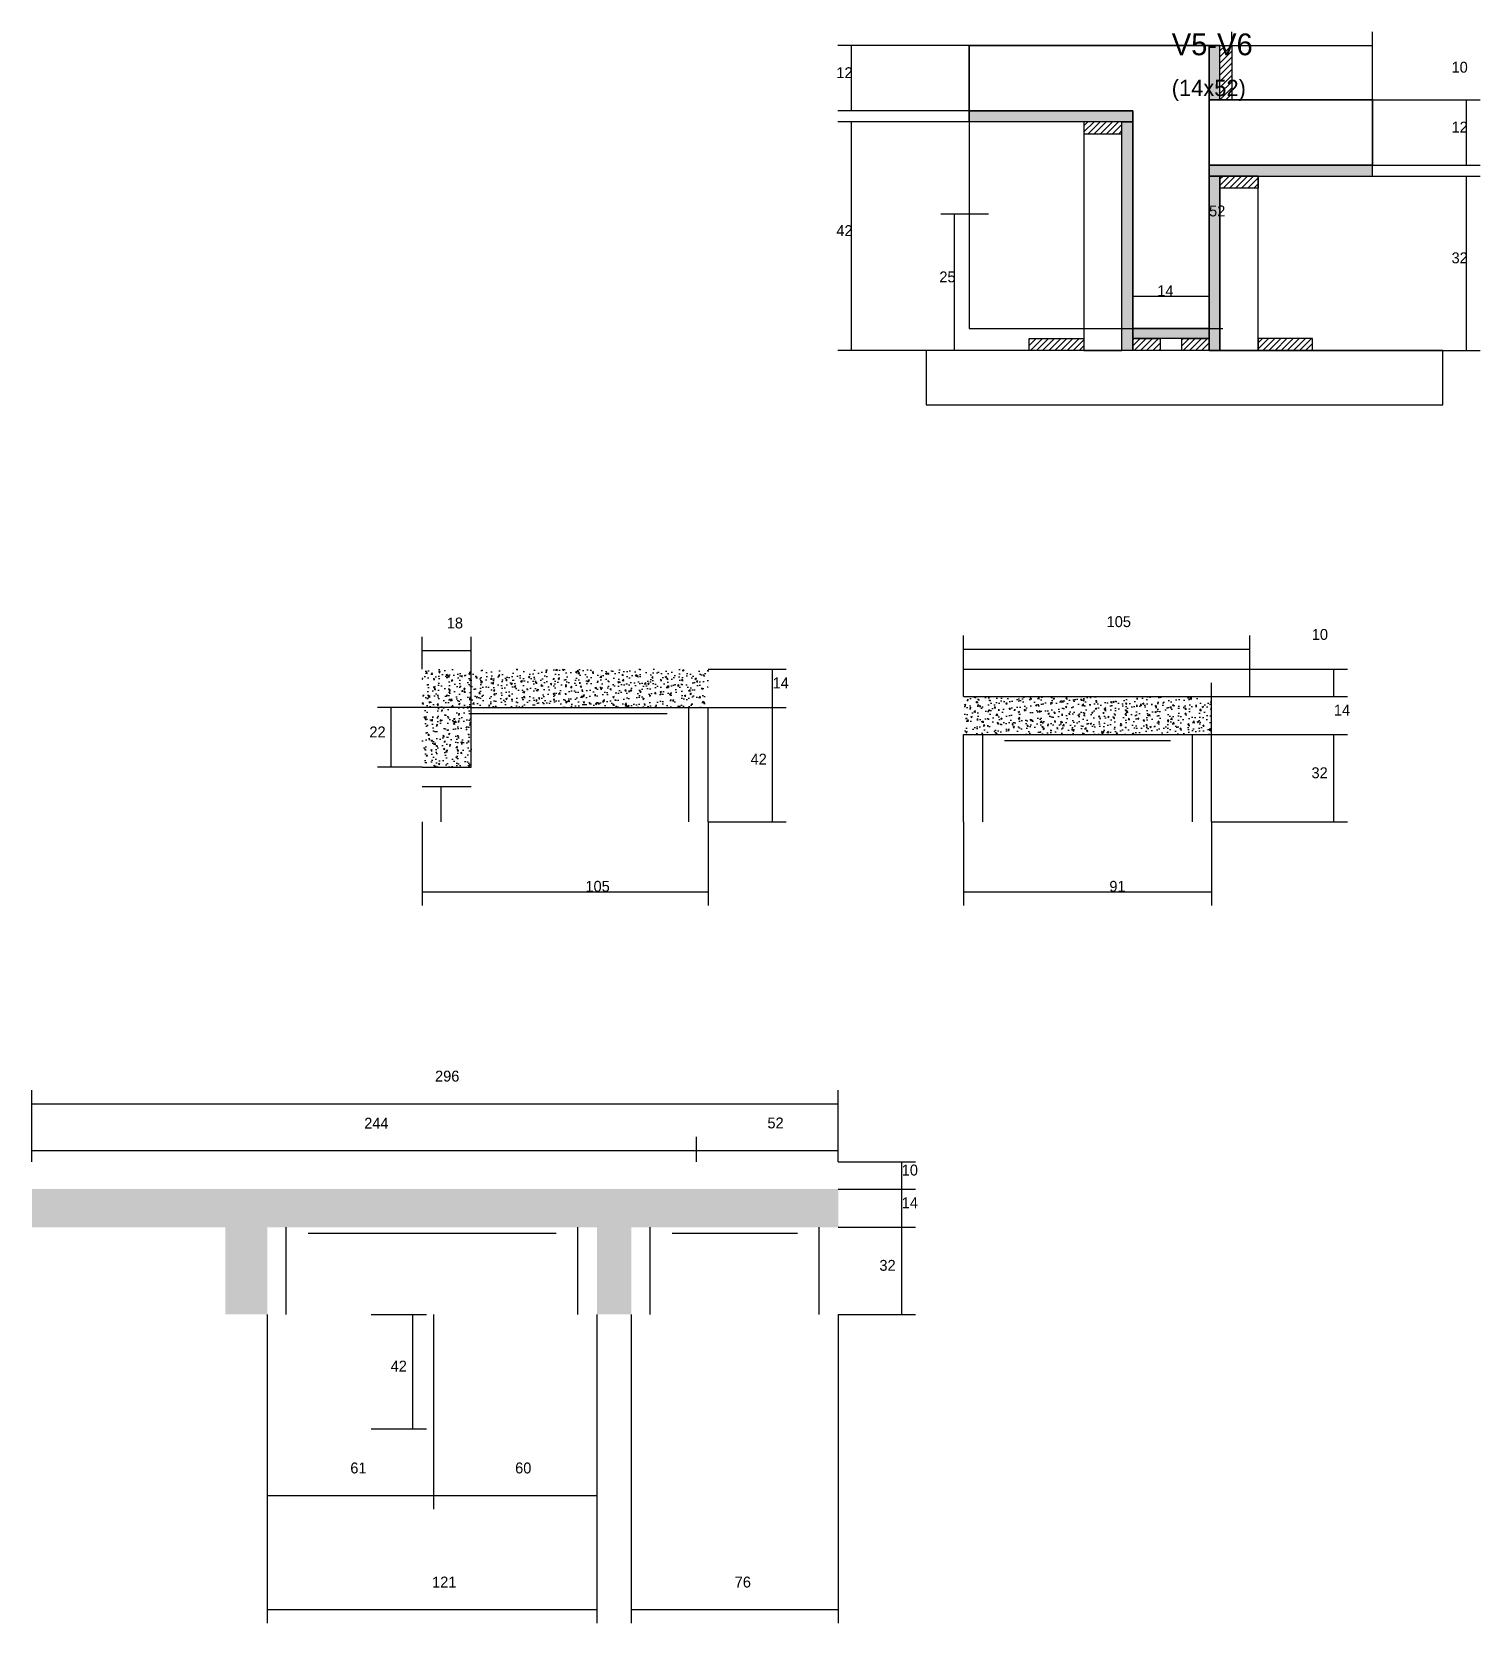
# Model space of a CAD drawing. Header units: metres. Extents: x 129239 to 134990, y 29881 to 30466.
# Drawn here: x 134459 to 134990, y 29881 to 30466 of the extents above.
import ezdxf

# ---------------------------------------------------------------- set-up
doc = ezdxf.new("R2010")
doc.units = ezdxf.units.M
for name, color, linetype in [('CONCRETO', 251, 'Continuous'), ('COTA', 4, 'Continuous'), ('Cota Seção (2x)', 4, 'Continuous'), ('Hachura', 253, 'Continuous'), ('Madeira', 126, 'Continuous'), ('Painéis', 200, 'Continuous'), ('SARR_2.2x7', 40, 'Continuous'), ('Texto Seção', 7, 'Continuous')]:
    doc.layers.add(name, color=color, linetype=linetype)

msp = doc.modelspace()

# ---------------------------------------------------------------- hatches: boundary and pattern name
at = {"layer": 'COTA'}
h = msp.add_hatch(dxfattribs=at)
h.set_pattern_fill('AR-CONC', scale=0.03)
h.paths.add_polyline_path([(134601.9, 30231.7), (134601.9, 30195.7), (134619.9, 30195.7), (134619.9, 30217.7), (134706.8, 30217.7), (134706.8, 30231.7)])
h = msp.add_hatch(dxfattribs=at)
h.set_pattern_fill('AR-CONC', scale=0.03)
h.paths.add_polyline_path([(134891.6, 30207.7), (134891.6, 30221.7), (134800.6, 30221.7), (134800.6, 30207.7)])
h = msp.add_hatch(dxfattribs=at)
h.set_pattern_fill('AR-CONC', scale=0.03)
h.paths.add_polyline_path([(134529.6, 29994.8), (134545, 29994.8), (134545, 30026.8), (134666, 30026.8), (134666, 29994.8), (134678.6, 29994.8), (134678.6, 30026.8), (134754.6, 30026.8), (134754.6, 30040.8), (134458.6, 30040.8), (134458.6, 30026.8), (134529.6, 30026.8)])
at = {"layer": 'Hachura'}
h = msp.add_hatch(color=8, dxfattribs=at)
h.dxf.hatch_style = 1
h.paths.add_polyline_path([(134894.7, 30460.8), (134890.7, 30460.8), (134890.7, 30460.8), (134890.7, 30440.8), (134890.7, 30440.8), (134894.7, 30440.8), (134894.7, 30440.8), (134894.7, 30460.8)])
h = msp.add_hatch(dxfattribs=at)
h.set_pattern_fill('ANSI31', scale=0.5)
h.paths.add_polyline_path([(134899.1, 30440.8), (134894.7, 30440.8), (134894.7, 30440.8), (134894.7, 30460.8), (134894.7, 30460.8), (134899.1, 30460.8), (134899.1, 30460.8), (134899.1, 30440.8)])
h = msp.add_hatch(color=8, dxfattribs=at)
h.dxf.hatch_style = 1
h.paths.add_polyline_path([(134802.7, 30432.8), (134802.7, 30436.8), (134802.7, 30436.8), (134862.7, 30436.8), (134862.7, 30436.8), (134862.7, 30432.8), (134862.7, 30432.8), (134802.7, 30432.8)])
h = msp.add_hatch(dxfattribs=at)
h.set_pattern_fill('ANSI31', scale=0.5)
h.paths.add_polyline_path([(134844.7, 30432.8), (134844.7, 30428.4), (134844.7, 30428.4), (134858.7, 30428.4), (134858.7, 30428.4), (134858.7, 30432.8), (134858.7, 30432.8), (134844.7, 30432.8)])
h = msp.add_hatch(color=8, dxfattribs=at)
h.dxf.hatch_style = 1
h.paths.add_polyline_path([(134858.7, 30432.8), (134862.7, 30432.8), (134862.7, 30432.8), (134862.7, 30348.8), (134862.7, 30348.8), (134858.7, 30348.8), (134858.7, 30348.8), (134858.7, 30432.8)])
h = msp.add_hatch(color=8, dxfattribs=at)
h.dxf.hatch_style = 1
h.paths.add_polyline_path([(134950.7, 30412.8), (134950.7, 30416.8), (134950.7, 30416.8), (134890.7, 30416.8), (134890.7, 30416.8), (134890.7, 30412.8), (134890.7, 30412.8), (134950.7, 30412.8)])
h = msp.add_hatch(color=8, dxfattribs=at)
h.dxf.hatch_style = 1
h.paths.add_polyline_path([(134894.7, 30412.8), (134890.7, 30412.8), (134890.7, 30412.8), (134890.7, 30348.8), (134890.7, 30348.8), (134894.7, 30348.8), (134894.7, 30348.8), (134894.7, 30412.8)])
h = msp.add_hatch(dxfattribs=at)
h.set_pattern_fill('ANSI31', scale=0.5)
h.paths.add_polyline_path([(134908.7, 30412.8), (134908.7, 30408.4), (134908.7, 30408.4), (134894.7, 30408.4), (134894.7, 30408.4), (134894.7, 30412.8), (134894.7, 30412.8), (134908.7, 30412.8)])
h = msp.add_hatch(color=8, dxfattribs=at)
h.dxf.hatch_style = 1
h.paths.add_polyline_path([(134862.7, 30353.2), (134862.7, 30356.8), (134862.7, 30356.8), (134890.7, 30356.8), (134890.7, 30356.8), (134890.7, 30353.2), (134890.7, 30353.2), (134862.7, 30353.2)])
h = msp.add_hatch(dxfattribs=at)
h.set_pattern_fill('ANSI31', scale=0.5)
h.paths.add_polyline_path([(134824.7, 30348.8), (134824.7, 30353.2), (134824.7, 30353.2), (134844.7, 30353.2), (134844.7, 30353.2), (134844.7, 30348.8), (134844.7, 30348.8), (134824.7, 30348.8)])
h = msp.add_hatch(dxfattribs=at)
h.set_pattern_fill('ANSI31', scale=0.5)
h.paths.add_polyline_path([(134862.7, 30348.8), (134862.7, 30353.2), (134862.7, 30353.2), (134872.7, 30353.2), (134872.7, 30353.2), (134872.7, 30348.8), (134872.7, 30348.8), (134862.7, 30348.8)])
h = msp.add_hatch(dxfattribs=at)
h.set_pattern_fill('ANSI31', scale=0.5)
h.paths.add_polyline_path([(134880.7, 30348.8), (134880.7, 30353.2), (134880.7, 30353.2), (134890.7, 30353.2), (134890.7, 30353.2), (134890.7, 30348.8), (134890.7, 30348.8), (134880.7, 30348.8)])
h = msp.add_hatch(dxfattribs=at)
h.set_pattern_fill('ANSI31', scale=0.5)
h.paths.add_polyline_path([(134928.7, 30348.8), (134928.7, 30353.2), (134928.7, 30353.2), (134908.7, 30353.2), (134908.7, 30353.2), (134908.7, 30348.8), (134908.7, 30348.8), (134928.7, 30348.8)])

# ---------------------------------------------------------------- linework, layer by layer
at = {"layer": 'CONCRETO'}
for points in [[(134890.7, 30416.8), (134890.7, 30356.8), (134862.7, 30356.8), (134862.7, 30436.8), (134802.7, 30436.8), (134802.7, 30460.8), (134890.7, 30460.8)], [(134890.7, 30440.8), (134950.7, 30440.8), (134950.7, 30416.8), (134890.7, 30416.8)]]:
    msp.add_lwpolyline(points, dxfattribs=at)
for points in [[(134802.7, 30356.8), (134890.7, 30356.8), (134890.7, 30460.8), (134802.7, 30460.8)], [(134890.7, 30416.8), (134950.7, 30416.8), (134950.7, 30440.8), (134890.7, 30440.8)]]:
    msp.add_lwpolyline(points, close=True, dxfattribs=at)
at = {"layer": 'COTA'}
for p, q in [((134899.1, 30460.8), (134899.1, 30465.8)), ((134950.7, 30440.8), (134950.7, 30465.8)), ((134802.7, 30460.8), (134754.4, 30460.8)), ((134759.4, 30436.8), (134759.4, 30460.8)), ((134899.1, 30460.8), (134950.7, 30460.8)), ((134802.7, 30436.8), (134754.4, 30436.8)), ((134950.7, 30440.8), (134990.2, 30440.8)), ((134985.2, 30416.8), (134985.2, 30440.8)), ((134802.7, 30432.8), (134754.4, 30432.8)), ((134759.4, 30348.8), (134759.4, 30432.8)), ((134908.7, 30412.8), (134990.2, 30412.8)), ((134950.7, 30416.8), (134990.2, 30416.8)), ((134985.2, 30348.8), (134985.2, 30412.8)), ((134809.7, 30398.8), (134792.2, 30398.8)), ((134797.2, 30348.8), (134797.2, 30398.8)), ((134824.7, 30348.8), (134754.4, 30348.8)), ((134809.7, 30348.8), (134792.2, 30348.8)), ((134928.7, 30348.8), (134990.2, 30348.8)), ((134601.9, 30231.7), (134601.9, 30243.6)), ((134619.9, 30217.7), (134619.9, 30243.6)), ((134800.6, 30231.7), (134800.6, 30244.1)), ((134905.6, 30231.7), (134905.6, 30244.1)), ((134601.9, 30238.6), (134619.9, 30238.6)), ((134800.6, 30239.1), (134905.6, 30239.1)), ((134706.8, 30231.7), (134735.5, 30231.7)), ((134730.5, 30217.7), (134730.5, 30231.7)), ((134905.6, 30231.7), (134941.5, 30231.7)), ((134936.5, 30221.7), (134936.5, 30231.7)), ((134891.6, 30207.7), (134891.6, 30226.7)), ((134905.6, 30221.7), (134905.6, 30226.7)), ((134891.6, 30221.7), (134905.6, 30221.7)), ((134905.6, 30221.7), (134941.5, 30221.7)), ((134619.9, 30217.7), (134585.5, 30217.7)), ((134590.5, 30195.7), (134590.5, 30217.7)), ((134706.8, 30217.7), (134735.5, 30217.7)), ((134706.8, 30217.7), (134735.5, 30217.7)), ((134730.5, 30175.7), (134730.5, 30217.7)), ((134891.6, 30207.7), (134941.5, 30207.7)), ((134936.5, 30175.7), (134936.5, 30207.7)), ((134601.9, 30195.7), (134585.5, 30195.7)), ((134601.9, 30175.7), (134601.9, 30145)), ((134706.8, 30175.7), (134706.8, 30145)), ((134706.8, 30175.7), (134735.5, 30175.7)), ((134800.6, 30175.7), (134800.6, 30145)), ((134891.6, 30175.7), (134891.6, 30145)), ((134891.6, 30175.7), (134941.5, 30175.7)), ((134601.9, 30150), (134706.8, 30150)), ((134800.6, 30150), (134891.6, 30150)), ((134458.6, 30050.8), (134458.6, 30077.1)), ((134754.6, 30050.8), (134754.6, 30077.1)), ((134458.6, 30072.1), (134754.6, 30072.1)), ((134458.6, 30050.8), (134458.6, 30060)), ((134702.6, 30050.8), (134702.6, 30060)), ((134702.6, 30050.8), (134702.6, 30060)), ((134754.6, 30050.8), (134754.6, 30060)), ((134458.6, 30055), (134702.6, 30055)), ((134702.6, 30055), (134754.6, 30055)), ((134754.6, 30050.8), (134782.9, 30050.8)), ((134777.9, 30040.8), (134777.9, 30050.8)), ((134754.6, 30040.8), (134782.9, 30040.8)), ((134754.6, 30040.8), (134782.9, 30040.8)), ((134777.9, 30026.8), (134777.9, 30040.8)), ((134754.6, 30026.8), (134782.9, 30026.8)), ((134754.6, 30026.8), (134782.9, 30026.8)), ((134777.9, 29994.8), (134777.9, 30026.8)), ((134545, 29994.8), (134545, 29881.4)), ((134545, 29994.8), (134545, 29923.3)), ((134583.2, 29994.8), (134603.4, 29994.8)), ((134598.4, 29952.8), (134598.4, 29994.8)), ((134606, 29994.8), (134606, 29923.3)), ((134606, 29994.8), (134606, 29923.3)), ((134666, 29994.8), (134666, 29881.4)), ((134666, 29994.8), (134666, 29923.3)), ((134678.6, 29994.8), (134678.6, 29881.4)), ((134754.6, 29994.8), (134754.6, 29881.4)), ((134754.6, 29994.8), (134782.9, 29994.8)), ((134583.2, 29952.8), (134603.4, 29952.8)), ((134545, 29928.3), (134606, 29928.3)), ((134606, 29928.3), (134666, 29928.3)), ((134545, 29886.4), (134666, 29886.4)), ((134678.6, 29886.4), (134754.6, 29886.4))]:
    msp.add_line(p, q, dxfattribs=at)
at = {"layer": 'Cota Seção (2x)'}
for p, q in [((134862.7, 30460.8), (134895.7, 30460.8)), ((134890.7, 30356.8), (134890.7, 30460.8)), ((134862.7, 30356.8), (134862.7, 30373.7)), ((134890.7, 30356.8), (134890.7, 30373.7)), ((134862.7, 30368.7), (134890.7, 30368.7)), ((134862.7, 30356.8), (134895.7, 30356.8))]:
    msp.add_line(p, q, dxfattribs=at)
at = {"layer": 'Madeira'}
for points in [[(134899.1, 30440.8), (134894.7, 30440.8), (134894.7, 30460.8), (134899.1, 30460.8)], [(134844.7, 30432.8), (134844.7, 30428.4), (134858.7, 30428.4), (134858.7, 30432.8)], [(134844.7, 30348.8), (134858.7, 30348.8), (134858.7, 30432.8), (134844.7, 30432.8)], [(134908.7, 30412.8), (134908.7, 30408.4), (134894.7, 30408.4), (134894.7, 30412.8)], [(134908.7, 30412.8), (134894.7, 30412.8), (134894.7, 30348.8), (134908.7, 30348.8)], [(134786.9, 30328.8), (134976.5, 30328.8), (134976.5, 30348.8), (134786.9, 30348.8)], [(134824.7, 30348.8), (134824.7, 30353.2), (134844.7, 30353.2), (134844.7, 30348.8)], [(134862.7, 30348.8), (134862.7, 30353.2), (134872.7, 30353.2), (134872.7, 30348.8)], [(134880.7, 30348.8), (134880.7, 30353.2), (134890.7, 30353.2), (134890.7, 30348.8)], [(134928.7, 30348.8), (134928.7, 30353.2), (134908.7, 30353.2), (134908.7, 30348.8)]]:
    msp.add_lwpolyline(points, close=True, dxfattribs=at)
at = {"layer": 'Painéis'}
for p, q in [((134890.7, 30440.8), (134890.7, 30460.8)), ((134802.7, 30436.8), (134862.7, 30436.8)), ((134802.7, 30432.8), (134802.7, 30436.8)), ((134862.7, 30432.8), (134862.7, 30436.8)), ((134862.7, 30348.8), (134862.7, 30432.8)), ((134890.7, 30416.8), (134950.7, 30416.8)), ((134890.7, 30412.8), (134890.7, 30416.8)), ((134890.7, 30348.8), (134890.7, 30412.8)), ((134950.7, 30412.8), (134950.7, 30416.8)), ((134862.7, 30356.8), (134890.7, 30356.8)), ((134862.7, 30353.2), (134862.7, 30356.8)), ((134890.7, 30353.2), (134890.7, 30356.8)), ((134800.6, 30231.7), (134905.6, 30231.7)), ((134800.6, 30221.7), (134800.6, 30231.7)), ((134905.6, 30221.7), (134905.6, 30231.7)), ((134800.6, 30221.7), (134905.6, 30221.7)), ((134619.9, 30217.7), (134706.8, 30217.7)), ((134619.9, 30195.7), (134619.9, 30217.7)), ((134706.8, 30175.7), (134706.8, 30217.7)), ((134800.6, 30207.7), (134891.6, 30207.7)), ((134800.6, 30175.7), (134800.6, 30207.7)), ((134891.6, 30175.7), (134891.6, 30207.7)), ((134601.9, 30195.7), (134619.9, 30195.7))]:
    msp.add_line(p, q, dxfattribs=at)
for points in [[(134894.7, 30460.8), (134890.7, 30460.8), (134890.7, 30440.8), (134894.7, 30440.8)], [(134802.7, 30432.8), (134802.7, 30436.8), (134862.7, 30436.8), (134862.7, 30432.8)], [(134858.7, 30432.8), (134862.7, 30432.8), (134862.7, 30348.8), (134858.7, 30348.8)], [(134950.7, 30412.8), (134950.7, 30416.8), (134890.7, 30416.8), (134890.7, 30412.8)], [(134894.7, 30412.8), (134890.7, 30412.8), (134890.7, 30348.8), (134894.7, 30348.8)], [(134862.7, 30353.2), (134862.7, 30356.8), (134890.7, 30356.8), (134890.7, 30353.2)]]:
    msp.add_lwpolyline(points, close=True, dxfattribs=at)
at = {"layer": 'SARR_2.2x7'}
for p, q in [((134619.9, 30215.5), (134691.8, 30215.5)), ((134699.8, 30175.7), (134699.8, 30217.7)), ((134807.6, 30175.7), (134807.6, 30207.7)), ((134884.6, 30175.7), (134884.6, 30207.7)), ((134815.6, 30205.5), (134876.6, 30205.5)), ((134601.9, 30188.7), (134619.9, 30188.7)), ((134608.9, 30175.7), (134608.9, 30188.7)), ((134552, 29994.8), (134552, 30026.8)), ((134659, 29994.8), (134659, 30026.8)), ((134685.6, 29994.8), (134685.6, 30026.8)), ((134747.6, 29994.8), (134747.6, 30026.8)), ((134560, 30024.6), (134606, 30024.6)), ((134606, 30024.6), (134651, 30024.6)), ((134693.6, 30024.6), (134739.6, 30024.6))]:
    msp.add_line(p, q, dxfattribs=at)

# ---------------------------------------------------------------- texts
at = {"layer": 'COTA'}
for s, p in [('10', (134979.7, 30450.8)), ('12', (134753.9, 30448.8)), ('12', (134979.7, 30428.8)), ('42', (134753.9, 30390.8)), ('32', (134979.7, 30380.8)), ('25', (134791.7, 30373.8)), ('18', (134610.9, 30246.7)), ('105', (134853.1, 30247.2)), ('10', (134928.4, 30242.5)), ('14', (134730.5, 30224.7)), ('14', (134936.5, 30214.7)), ('22', (134582.5, 30206.7)), ('42', (134722.4, 30196.7)), ('32', (134928.3, 30191.7)), ('105', (134661.8, 30150)), ('91', (134854.1, 30150)), ('296', (134606.6, 30080.3)), ('244', (134580.6, 30063)), ('52', (134728.6, 30063.1)), ('10', (134777.9, 30045.8)), ('14', (134777.9, 30033.8)), ('32', (134769.7, 30010.8)), ('42', (134590.3, 29973.8)), ('61', (134575.5, 29936.4)), ('60', (134636, 29936.4)), ('121', (134605.5, 29894.5)), ('76', (134716.6, 29894.5))]:
    msp.add_text(s, height=4, dxfattribs=at).set_placement(p)
at = {"layer": 'Cota Seção (2x)'}
for s, p in [('52', (134890.7, 30398)), ('14', (134871.7, 30368.7))]:
    msp.add_text(s, height=4, dxfattribs=at).set_placement(p)
at = {"layer": 'Texto Seção'}
for s, height, p in [('V5-V6', 8, (134877, 30457.2)), ('(14x52)', 6, (134877, 30442.2))]:
    msp.add_text(s, height=height, dxfattribs=at).set_placement(p)

doc.saveas('drawing.dxf')
